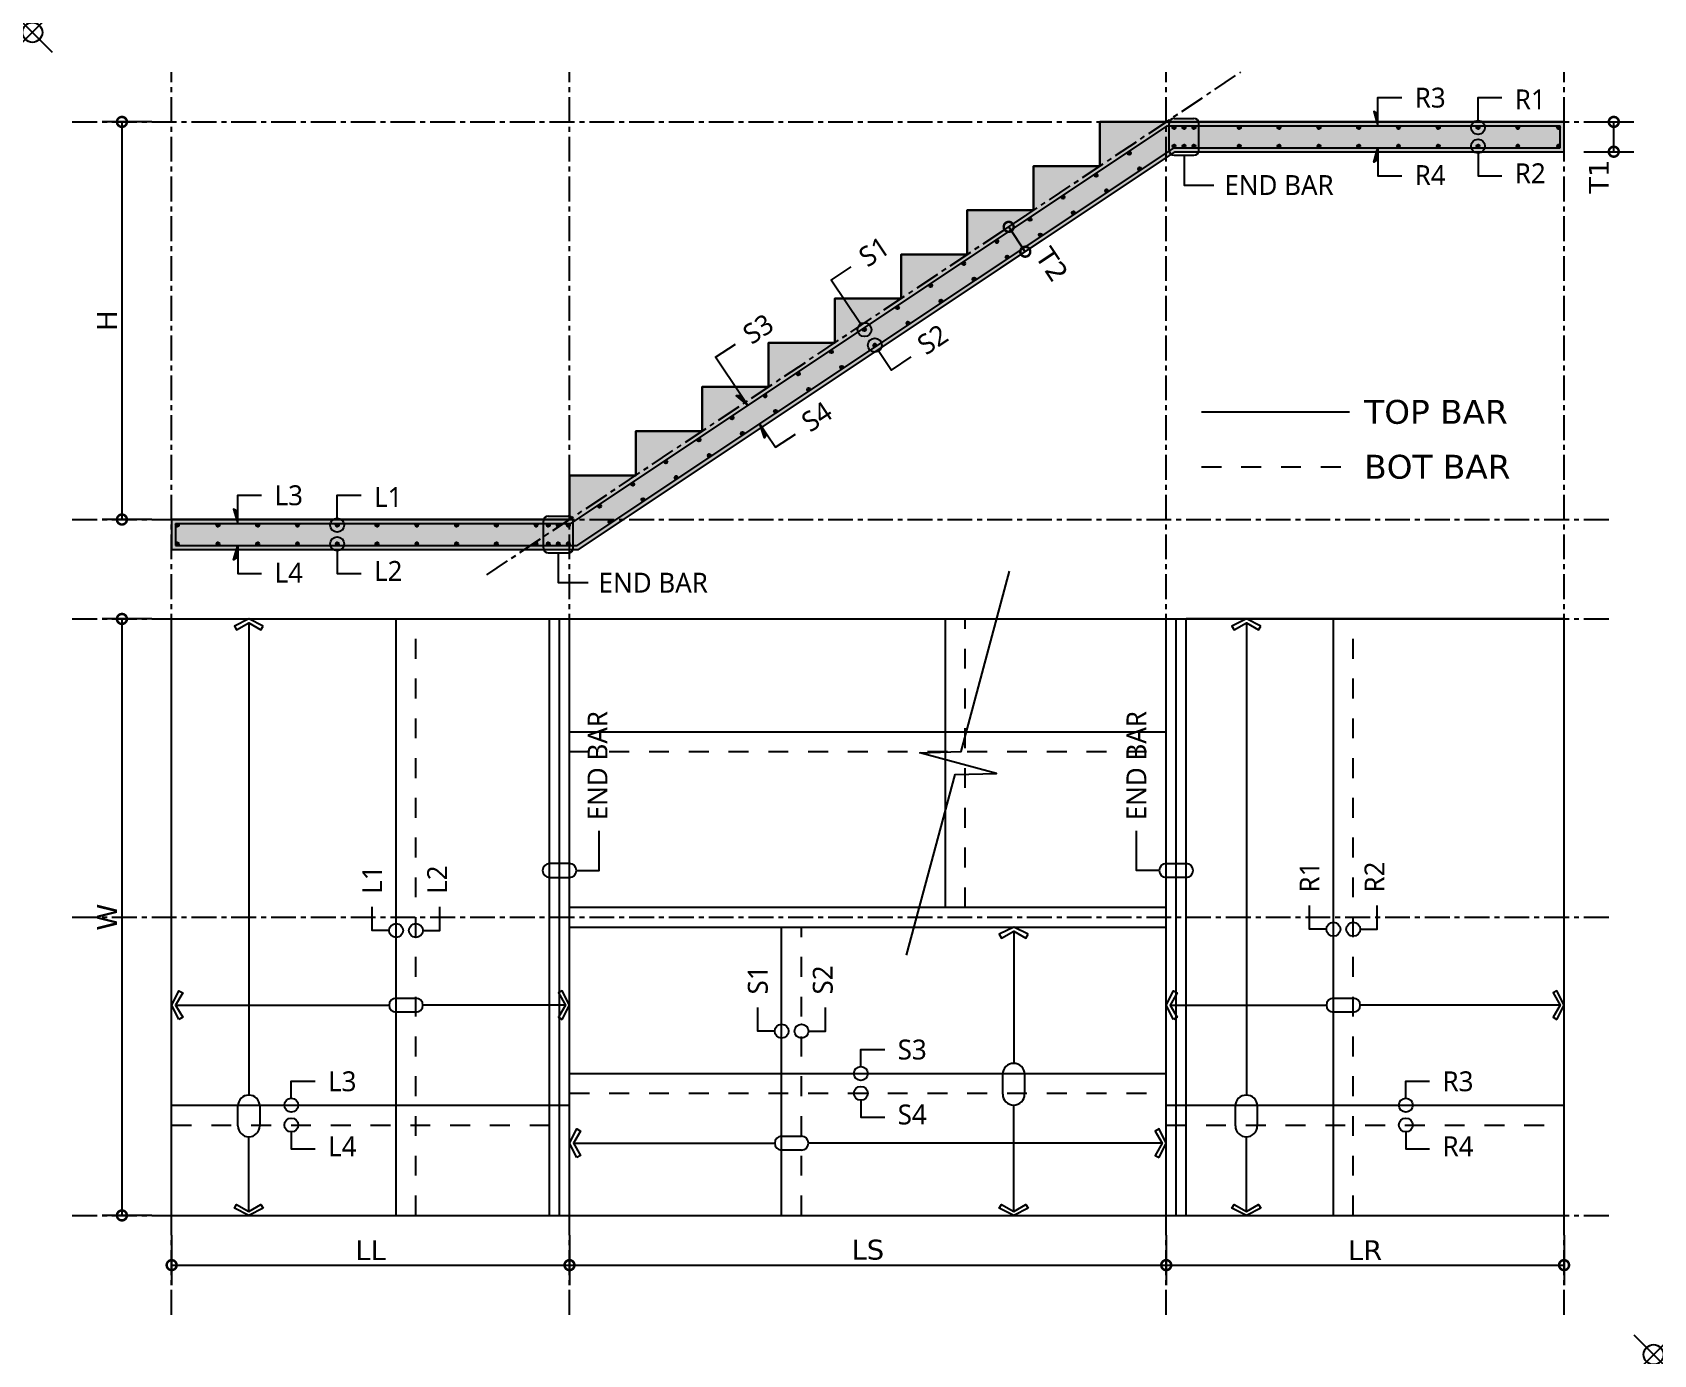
# Model space of a CAD drawing. Extents: x 151588 to 159738, y 67409 to 74059.
import ezdxf
from ezdxf.enums import TextEntityAlignment as Align

# ---------------------------------------------------------------- set-up
doc = ezdxf.new("R2010")
doc.units = 0
doc.header["$LTSCALE"] = 100
doc.header["$MEASUREMENT"] = 0
doc.header["$PDMODE"] = 35
doc.header["$PDSIZE"] = 100
doc.linetypes.add('CENTER', pattern=[2, 1.25, -0.25, 0.25, -0.25])
doc.linetypes.add('HIDDEN', pattern=[2, 1, -1])
doc.layers.get('0').update_dxf_attribs({"linetype": 'CONTINUOUS'})
doc.layers.get('DEFPOINTS').update_dxf_attribs({"linetype": 'CONTINUOUS'})
for name, color, linetype in [('Bar.Bottom', 2, 'HIDDEN'), ('Bar.Top', 2, 'CONTINUOUS'), ('Center', 1, 'CENTER'), ('Hatch', 252, 'CONTINUOUS'), ('Stair', 7, 'CONTINUOUS'), ('Text', 7, 'CONTINUOUS')]:
    doc.layers.add(name, color=color, linetype=linetype)
doc.styles.add('HY울릉도L', font='malgun.ttf')
doc.styles.get("Standard").update_dxf_attribs({"font": 'verdana.ttf'})
doc.dimstyles.new('Dim', dxfattribs={"dimscale": 100, "dimtxt": 1, "dimasz": 1, "dimexe": 1, "dimexo": 1, "dimgap": 0.25, "dimtad": 1, "dimdec": 0, "dimdsep": 46, "dimtxsty": 'Standard', "dimblk": 'DOTSMALL', "dimblk1": 'DOTSMALL', "dimblk2": 'DIMDOT', "dimcen": 1, "dimclrd": 256, "dimclre": 256, "dimclrt": 256, "dimadec": 0, "dimazin": 0, "dimtfac": 1, "dimtdec": 0, "dimtix": 1, "dimtmove": 2, "dimatfit": 3, "dimldrblk": 'ORIGIN2', "dimfxl": 0, "dimtolj": 1, "dimtzin": 0, "dimlwd": -1, "dimlwe": -1, "dimarcsym": 0})

# ---------------------------------------------------------------- blocks, each defined once
blk = doc.blocks.new('*U21')
h = blk.add_hatch(color=252)
edge = h.paths.add_edge_path()
edge.add_arc((0, 8), 8, 0, 360)
blk.add_circle((0, 8), 8)
blk = doc.blocks.new('*U22')
h = blk.add_hatch(color=252)
edge = h.paths.add_edge_path()
edge.add_arc((0, -8), 8, 0, 360)
blk.add_circle((0, -8), 8)
blk = doc.blocks.new('*U23')
h = blk.add_hatch(color=252)
edge = h.paths.add_edge_path()
edge.add_arc((8, 8), 8, 0, 360)
blk.add_circle((8, 8), 8)
blk = doc.blocks.new('*U16')
h = blk.add_hatch(color=252)
edge = h.paths.add_edge_path()
edge.add_arc((8, -8), 8, 0, 360)
blk.add_circle((8, -8), 8)
blk = doc.blocks.new('*U17')
h = blk.add_hatch(color=252)
edge = h.paths.add_edge_path()
edge.add_arc((-8, 8), 8, 0, 360)
blk.add_circle((-8, 8), 8)
blk = doc.blocks.new('*U18')
h = blk.add_hatch(color=252)
edge = h.paths.add_edge_path()
edge.add_arc((-8, -8), 8, 0, 360)
blk.add_circle((-8, -8), 8)
blk = doc.blocks.new('*U20')
for p, q in [((-50, 92.5), (50, 92.5)), ((-75, -67.5), (-75, 67.5)), ((75, -67.5), (75, 67.5)), ((-50, -92.5), (50, -92.5))]:
    blk.add_line(p, q)
blk.add_lwpolyline([(0, -92.5), (0, -242.5), (150, -242.5)])
for centre, start, end in [((-50, 67.5), 90, 180), ((50, 67.5), 0, 90), ((-50, -67.5), 180, 270), ((50, -67.5), 270, 0)]:
    blk.add_arc(centre, 25, start, end)
at = {"style": 'HY울릉도L'}
blk.add_attdef('NOTE', text='', height=300, dxfattribs=at).set_placement((203, -229.1), align=Align.MIDDLE_LEFT)
blk = doc.blocks.new('*U36')
blk.add_lwpolyline([(0, -35), (0, -150), (120, -150)])
blk.add_circle((0, 0), 35)
at = {"style": 'HY울릉도L'}
blk.add_attdef('NOTE', text='', height=300, dxfattribs=at).set_placement((184.9, -142.7), align=Align.MIDDLE_LEFT)
blk = doc.blocks.new('*U37')
blk.add_lwpolyline([(0, 35), (0, 150), (120, 150)])
blk.add_circle((0, 0), 35)
at = {"style": 'HY울릉도L'}
blk.add_attdef('NOTE', text='', height=300, dxfattribs=at).set_placement((184.9, 150), align=Align.MIDDLE_LEFT)
blk = doc.blocks.new('*U24')
blk.add_lwpolyline([(0, 35), (0, 300), (120, 300)])
blk.add_circle((0, 0), 35)
at = {"style": 'HY울릉도L'}
blk.add_attdef('NOTE', text='', height=300, dxfattribs=at).set_placement((184.9, 300), align=Align.MIDDLE_LEFT)
blk = doc.blocks.new('*U29')
blk.add_lwpolyline([(0, 60), (0, 142), (120, 142)])
blk.add_lwpolyline([(0, 0), (0, 60), (-20.8, 72)], close=True)
blk.add_solid([(0, 0), (0, 60), (-20.8, 72)])
at = {"style": 'HY울릉도L'}
blk.add_attdef('NOTE', text='', height=300, dxfattribs=at).set_placement((184.9, 142), align=Align.MIDDLE_LEFT)
blk = doc.blocks.new('*U30')
blk.add_lwpolyline([(0, 0), (0, -60), (-20.8, -72)], close=True)
blk.add_lwpolyline([(0, -60), (0, -142), (120, -142)])
blk.add_solid([(0, 0), (0, -60), (-20.8, -72)])
at = {"style": 'HY울릉도L'}
blk.add_attdef('NOTE', text='', height=300, dxfattribs=at).set_placement((184.9, -134.7), align=Align.MIDDLE_LEFT)
blk = doc.blocks.new('*U26')
blk.add_lwpolyline([(0, 60), (0, 142), (120, 142)])
blk.add_lwpolyline([(0, 0), (0, 60), (-20.8, 72)], close=True)
blk.add_solid([(0, 0), (0, 60), (-20.8, 72)])
at = {"style": 'HY울릉도L'}
blk.add_attdef('NOTE', text='', height=300, dxfattribs=at).set_placement((184.9, 142), align=Align.MIDDLE_LEFT)
blk = doc.blocks.new('*U31')
blk.add_lwpolyline([(0, 0), (0, -60), (-20.8, -72)], close=True)
blk.add_lwpolyline([(0, -60), (0, -142), (120, -142)])
blk.add_solid([(0, 0), (0, -60), (-20.8, -72)])
at = {"style": 'HY울릉도L'}
blk.add_attdef('NOTE', text='', height=300, dxfattribs=at).set_placement((184.9, -134.7), align=Align.MIDDLE_LEFT)
blk = doc.blocks.new('*U28')
blk.add_lwpolyline([(0, 60), (0, 292), (120, 292)])
blk.add_lwpolyline([(0, 0), (0, 60), (-20.8, 72)], close=True)
blk.add_solid([(0, 0), (0, 60), (-20.8, 72)])
at = {"style": 'HY울릉도L'}
blk.add_attdef('NOTE', text='', height=300, dxfattribs=at).set_placement((184.9, 292), align=Align.MIDDLE_LEFT)
blk = doc.blocks.new('*U27')
blk.add_lwpolyline([(0, 0), (0, -60), (-20.8, -72)], close=True)
blk.add_lwpolyline([(0, -60), (0, -142), (120, -142)])
blk.add_solid([(0, 0), (0, -60), (-20.8, -72)])
at = {"style": 'HY울릉도L'}
blk.add_attdef('NOTE', text='', height=300, dxfattribs=at).set_placement((184.9, -134.7), align=Align.MIDDLE_LEFT)
blk = doc.blocks.new('_DotSmall')
at = {"color": 0, "linetype": 'ByBlock', "const_width": 0.5}
blk.add_lwpolyline([(-0.0625, 0, 1), (0.0625, 0, 1)], format="xyb", close=True, dxfattribs=at)
blk = doc.blocks.new('*D41')
at = {"layer": 'DEFPOINTS', "color": 0}
for p in [(159287.7, 73609.2), (159537.7, 73609.2), (159287.7, 73459.2)]:
    blk.add_point(p, dxfattribs=at)
at = {"layer": 'Text'}
for p, q in [((159387.7, 73609.2), (159637.7, 73609.2)), ((159537.7, 73459.2), (159537.7, 73609.2)), ((159387.7, 73459.2), (159637.7, 73459.2))]:
    blk.add_line(p, q, dxfattribs=at)
at = {"layer": 'Text', "xscale": 100, "yscale": 100, "zscale": 100}
for p, rotation in [((159537.7, 73609.2), 90), ((159537.7, 73459.2), 270)]:
    blk.add_blockref('_DotSmall', p, dxfattribs=dict(at, rotation=rotation))
at = {"layer": 'Text', "insert": (159462.6, 73334), "char_height": 100, "attachment_point": 5, "rotation": 90}
blk.add_mtext('\\A1;T1', dxfattribs=at)
blk = doc.blocks.new('_Origin2')
at = {"color": 0, "linetype": 'ByBlock', "lineweight": -2}
blk.add_line((-0.5, 0), (-1, 0), dxfattribs=at)
for radius in [0.5, 0.25]:
    blk.add_circle((0, 0), radius, dxfattribs=at)
blk = doc.blocks.new('DIMDOT')
at = {"layer": 'Text'}
blk.add_line((-1.5, 0), (1.5, 0), dxfattribs=at)
at = {"layer": 'Text', "const_width": 0.6}
blk.add_lwpolyline([(-0.3, 0, 1), (0.3, 0, 1)], format="xyb", close=True, dxfattribs=at)
at = {"layer": 'Text'}
blk.add_circle((0, 0), 0.6, dxfattribs=at)
blk = doc.blocks.new('*D42')
at = {"layer": 'DEFPOINTS', "color": 0}
for p in [(156495.8, 73081.3), (156287.7, 72942.6), (156371, 72817.8)]:
    blk.add_point(p, dxfattribs=at)
at = {"layer": 'Text'}
for p, q in [((156371, 72998), (156579, 73136.7)), ((156579, 72956.4), (156495.8, 73081.3)), ((156454.2, 72873.2), (156662.2, 73011.9))]:
    blk.add_line(p, q, dxfattribs=at)
at = {"layer": 'Text', "xscale": 100, "yscale": 100, "zscale": 100}
for p, rotation in [((156495.8, 73081.3), 123.6900675259798), ((156579, 72956.4), 303.6900675259798)]:
    blk.add_blockref('_DotSmall', p, dxfattribs=dict(at, rotation=rotation))
at = {"layer": 'Text', "insert": (156713.8, 72891.3), "char_height": 100, "attachment_point": 5, "rotation": 303.69007}
blk.add_mtext('\\A1;T2', dxfattribs=at)
blk = doc.blocks.new('*D43')
at = {"layer": 'DEFPOINTS', "color": 0}
for p in [(152287.7, 73609.2), (152037.7, 71609.2), (152287.7, 71609.2)]:
    blk.add_point(p, dxfattribs=at)
at = {"layer": 'Text'}
for p, q in [((152187.7, 73609.2), (151937.7, 73609.2)), ((152037.7, 73609.2), (152037.7, 71609.2)), ((152187.7, 71609.2), (151937.7, 71609.2))]:
    blk.add_line(p, q, dxfattribs=at)
at = {"layer": 'Text', "xscale": 100, "yscale": 100, "zscale": 100}
for p, rotation in [((152037.7, 73609.2), 90), ((152037.7, 71609.2), 270)]:
    blk.add_blockref('_DotSmall', p, dxfattribs=dict(at, rotation=rotation))
at = {"layer": 'Text', "insert": (151962.7, 72609.2), "char_height": 100, "attachment_point": 5, "rotation": 90}
blk.add_mtext('\\A1;H', dxfattribs=at)
blk = doc.blocks.new('*U10')
for p, q in [((-50, 35), (50, 35)), ((802, 0), (85, 0)), ((-1158, 0), (-85, 0)), ((50, -35), (-50, -35))]:
    blk.add_line(p, q)
for points in [[(-1141.9, -72.2), (-1178, 0), (-1141.9, 72.2), (-1122.6, 61.1), (-1158, 0), (-1122.6, -61.1)], [(785.9, -72.2), (822, 0), (785.9, 72.2), (766.6, 61.1), (802, 0), (766.6, -61.1)]]:
    blk.add_lwpolyline(points, close=True)
for centre, start, end in [((-50, 0), 90, 270), ((50, 0), 270, 90)]:
    blk.add_arc(centre, 35, start, end)
blk = doc.blocks.new('*U11')
for p, q in [((-35, 50), (-35, -50)), ((35, -50), (35, 50))]:
    blk.add_line(p, q)
blk.add_lwpolyline([(0, -85), (0, -200), (200, -200)])
for centre, start, end in [((0, 50), 0, 180), ((0, -50), 180, 0)]:
    blk.add_arc(centre, 35, start, end)
at = {"style": 'HY울릉도L'}
blk.add_attdef('NOTE', text='', height=300, dxfattribs=at).set_placement((253, -186.6), align=Align.MIDDLE_LEFT)
blk = doc.blocks.new('*U6')
blk.add_lwpolyline([(-1000, 0), (-60, 0), (0, -200), (0, 0), (0, 200), (60, 0), (1000, 0)])
blk = doc.blocks.new('*U12')
blk.add_lwpolyline([(0, 35), (0, 120), (120, 120)])
blk.add_circle((0, 0), 35)
at = {"style": 'HY울릉도L'}
blk.add_attdef('NOTE', text='', height=300, dxfattribs=at).set_placement((184.9, 120), align=Align.MIDDLE_LEFT)
blk = doc.blocks.new('*U13')
blk.add_lwpolyline([(0, -35), (0, -120), (120, -120)])
blk.add_circle((0, 0), 35)
at = {"style": 'HY울릉도L'}
blk.add_attdef('NOTE', text='', height=300, dxfattribs=at).set_placement((184.9, -112.7), align=Align.MIDDLE_LEFT)
blk = doc.blocks.new('*U8')
for p, q in [((-50, 35), (50, 35)), ((1863.4, 0), (85, 0)), ((-1096.6, 0), (-85, 0)), ((50, -35), (-50, -35))]:
    blk.add_line(p, q)
for points in [[(-1080.4, -72.2), (-1116.6, 0), (-1080.4, 72.2), (-1061.2, 61.1), (-1096.6, 0), (-1061.2, -61.1)], [(1847.3, -72.2), (1883.4, 0), (1847.3, 72.2), (1828.1, 61.1), (1863.4, 0), (1828.1, -61.1)]]:
    blk.add_lwpolyline(points, close=True)
for centre, start, end in [((-50, 0), 90, 270), ((50, 0), 270, 90)]:
    blk.add_arc(centre, 35, start, end)
blk = doc.blocks.new('*U35')
blk.add_lwpolyline([(0, 35), (0, 120), (120, 120)])
blk.add_circle((0, 0), 35)
at = {"style": 'HY울릉도L'}
blk.add_attdef('NOTE', text='', height=300, dxfattribs=at).set_placement((184.9, 120), align=Align.MIDDLE_LEFT)
blk = doc.blocks.new('*U34')
blk.add_lwpolyline([(0, -35), (0, -120), (120, -120)])
blk.add_circle((0, 0), 35)
at = {"style": 'HY울릉도L'}
blk.add_attdef('NOTE', text='', height=300, dxfattribs=at).set_placement((184.9, -112.7), align=Align.MIDDLE_LEFT)
blk = doc.blocks.new('*U2')
for p, q in [((-50, 35), (50, 35)), ((1089.6, 0), (85, 0)), ((-870.4, 0), (-85, 0)), ((50, -35), (-50, -35))]:
    blk.add_line(p, q)
for points in [[(-854.2, -72.2), (-890.4, 0), (-854.2, 72.2), (-835, 61.1), (-870.4, 0), (-835, -61.1)], [(1073.5, -72.2), (1109.6, 0), (1073.5, 72.2), (1054.3, 61.1), (1089.6, 0), (1054.3, -61.1)]]:
    blk.add_lwpolyline(points, close=True)
for centre, start, end in [((-50, 0), 90, 270), ((50, 0), 270, 90)]:
    blk.add_arc(centre, 35, start, end)
blk = doc.blocks.new('*U4')
for p, q in [((-35, -50), (-35, 50)), ((35, 50), (35, -50))]:
    blk.add_line(p, q)
blk.add_lwpolyline([(0, 85), (0, 200), (200, 200)])
for centre, start, end in [((0, 50), 0, 180), ((0, -50), 180, 0)]:
    blk.add_arc(centre, 35, start, end)
at = {"style": 'HY울릉도L'}
blk.add_attdef('NOTE', text='', height=300, dxfattribs=at).set_placement((253, 200), align=Align.MIDDLE_LEFT)
blk = doc.blocks.new('*U32')
blk.add_lwpolyline([(0, 35), (0, 120), (120, 120)])
blk.add_circle((0, 0), 35)
at = {"style": 'HY울릉도L'}
blk.add_attdef('NOTE', text='', height=300, dxfattribs=at).set_placement((184.9, 120), align=Align.MIDDLE_LEFT)
blk = doc.blocks.new('*U33')
blk.add_lwpolyline([(0, -35), (0, -120), (120, -120)])
blk.add_circle((0, 0), 35)
at = {"style": 'HY울릉도L'}
blk.add_attdef('NOTE', text='', height=300, dxfattribs=at).set_placement((184.9, -112.7), align=Align.MIDDLE_LEFT)
blk = doc.blocks.new('*U9')
for p, q in [((-480, 0), (-105, 0)), ((-50, 55), (50, 55)), ((50, -55), (-50, -55)), ((2480, 0), (105, 0))]:
    blk.add_line(p, q)
for points in [[(-463.9, -72.2), (-500, 0), (-463.9, 72.2), (-444.7, 61.1), (-480, 0), (-444.7, -61.1)], [(2463.9, -72.2), (2500, 0), (2463.9, 72.2), (2444.6, 61.1), (2480, 0), (2444.6, -61.1)]]:
    blk.add_lwpolyline(points, close=True)
for centre, start, end in [((-50, 0), 90, 270), ((50, 0), 270, 90)]:
    blk.add_arc(centre, 55, start, end)
blk = doc.blocks.new('*U38')
for p, q in [((-639.7, 0), (-105, 0)), ((-50, 55), (50, 55)), ((50, -55), (-50, -55)), ((770.3, 0), (105, 0))]:
    blk.add_line(p, q)
for points in [[(-623.6, -72.2), (-659.7, 0), (-623.6, 72.2), (-604.3, 61.1), (-639.7, 0), (-604.3, -61.1)], [(754.2, -72.2), (790.3, 0), (754.2, 72.2), (735, 61.1), (770.3, 0), (735, -61.1)]]:
    blk.add_lwpolyline(points, close=True)
for centre, start, end in [((-50, 0), 90, 270), ((50, 0), 270, 90)]:
    blk.add_arc(centre, 55, start, end)
blk = doc.blocks.new('*D44')
at = {"layer": 'DEFPOINTS', "color": 0}
for p in [(152287.7, 68109.2), (154287.7, 68109.2), (154287.7, 67859.2)]:
    blk.add_point(p, dxfattribs=at)
at = {"layer": 'Text'}
for p, q in [((152287.7, 68009.2), (152287.7, 67759.2)), ((154287.7, 68009.2), (154287.7, 67759.2)), ((152287.7, 67859.2), (154287.7, 67859.2))]:
    blk.add_line(p, q, dxfattribs=at)
at = {"layer": 'Text', "xscale": 100, "yscale": 100, "zscale": 100, "rotation": 180}
blk.add_blockref('_DotSmall', (152287.7, 67859.2), dxfattribs=at)
at = {"layer": 'Text', "xscale": 100, "yscale": 100, "zscale": 100}
blk.add_blockref('_DotSmall', (154287.7, 67859.2), dxfattribs=at)
at = {"layer": 'Text', "insert": (153287.7, 67934.2), "char_height": 100, "attachment_point": 5}
blk.add_mtext('\\A1;LL', dxfattribs=at)
blk = doc.blocks.new('*D45')
at = {"layer": 'DEFPOINTS', "color": 0}
for p in [(154287.7, 68109.2), (157287.7, 68109.2), (157287.7, 67859.2)]:
    blk.add_point(p, dxfattribs=at)
at = {"layer": 'Text'}
for p, q in [((154287.7, 68009.2), (154287.7, 67759.2)), ((157287.7, 68009.2), (157287.7, 67759.2)), ((154287.7, 67859.2), (157287.7, 67859.2))]:
    blk.add_line(p, q, dxfattribs=at)
at = {"layer": 'Text', "xscale": 100, "yscale": 100, "zscale": 100, "rotation": 180}
blk.add_blockref('_DotSmall', (154287.7, 67859.2), dxfattribs=at)
at = {"layer": 'Text', "xscale": 100, "yscale": 100, "zscale": 100}
blk.add_blockref('_DotSmall', (157287.7, 67859.2), dxfattribs=at)
at = {"layer": 'Text', "insert": (155787.7, 67936.1), "char_height": 100, "attachment_point": 5}
blk.add_mtext('\\A1;LS', dxfattribs=at)
blk = doc.blocks.new('*D46')
at = {"layer": 'DEFPOINTS', "color": 0}
for p in [(157287.7, 68109.2), (159287.7, 68109.2), (159287.7, 67859.2)]:
    blk.add_point(p, dxfattribs=at)
at = {"layer": 'Text'}
for p, q in [((157287.7, 68009.2), (157287.7, 67759.2)), ((159287.7, 68009.2), (159287.7, 67759.2)), ((157287.7, 67859.2), (159287.7, 67859.2))]:
    blk.add_line(p, q, dxfattribs=at)
at = {"layer": 'Text', "xscale": 100, "yscale": 100, "zscale": 100, "rotation": 180}
blk.add_blockref('_DotSmall', (157287.7, 67859.2), dxfattribs=at)
at = {"layer": 'Text', "xscale": 100, "yscale": 100, "zscale": 100}
blk.add_blockref('_DotSmall', (159287.7, 67859.2), dxfattribs=at)
at = {"layer": 'Text', "insert": (158287.7, 67934.2), "char_height": 100, "attachment_point": 5}
blk.add_mtext('\\A1;LR', dxfattribs=at)
blk = doc.blocks.new('*D47')
at = {"layer": 'DEFPOINTS', "color": 0}
for p in [(152287.7, 71109.2), (152037.7, 68109.2), (152287.7, 68109.2)]:
    blk.add_point(p, dxfattribs=at)
at = {"layer": 'Text'}
for p, q in [((152187.7, 71109.2), (151937.7, 71109.2)), ((152037.7, 71109.2), (152037.7, 68109.2)), ((152187.7, 68109.2), (151937.7, 68109.2))]:
    blk.add_line(p, q, dxfattribs=at)
at = {"layer": 'Text', "xscale": 100, "yscale": 100, "zscale": 100}
for p, rotation in [((152037.7, 71109.2), 90), ((152037.7, 68109.2), 270)]:
    blk.add_blockref('_DotSmall', p, dxfattribs=dict(at, rotation=rotation))
at = {"layer": 'Text', "insert": (151962.7, 69609.2), "char_height": 100, "attachment_point": 5, "rotation": 90}
blk.add_mtext('\\A1;W', dxfattribs=at)

msp = doc.modelspace()

# ---------------------------------------------------------------- hatches: boundary and pattern name
at = {"layer": 'Hatch'}
h = msp.add_hatch(dxfattribs=at)
h.set_pattern_fill('AR-CONC', color=256, scale=20, style=0)
h.set_pattern_definition([(50, (0, 0), (143.45204, -12.55043), [15, -165]), (355, (0, 0), (-27.75027, 150.43843), [12, -132]), (100.4514, (11.95, -1.05), (115.70188, 137.88791), [12.74804, -140.22842]), (46.1842, (0, 40), (213.44821, -33.1038), [22.5, -247.5]), (96.6356, (17.79, 37.24), (186.93254, 194.82357), [19.12206, -210.3426]), (351.1842, (0, 40), (186.9324, 194.82372), [18, -198]), (21, (20, 30), (119.38141, -80.52378), [15, -165]), (326, (20, 30), (48.66307, 145.03001), [12, -132]), (71.4514, (29.95, 23.29), (168.04453, 64.5061), [12.74804, -140.22842]), (37.5, (0, 0), (2.431971, 66.578771), [0, -130.4, 0, -134, 0, -132.5]), (7.5, (0, 0), (52.613907, 78.882342), [0, -76.4, 0, -127.4, 0, -50.5]), (327.5, (-44.6, 0), (106.764487, -4.510974), [0, -50, 0, -156, 0, -207]), (317.5, (-64.6, 0), (116.637234, 20.020996), [0, -65, 0, -103.6, 0, -147])])
h.paths.add_polyline_path([(152287.7, 71459.2), (154333.2, 71459.2), (157333.2, 73459.2), (159287.7, 73459.2), (159287.7, 73609.2), (156954.4, 73609.2), (156954.4, 73387), (156621.1, 73387), (156621.1, 73164.8), (156287.7, 73164.8), (156287.7, 72942.6), (155954.4, 72942.6), (155954.4, 72720.4), (155621.1, 72720.4), (155621.1, 72498.1), (155287.7, 72498.1), (155287.7, 72275.9), (154954.4, 72275.9), (154954.4, 72053.7), (154621.1, 72053.7), (154621.1, 71831.5), (154287.7, 71831.5), (154287.7, 71609.2), (152287.7, 71609.2)])

# ---------------------------------------------------------------- linework, layer by layer
for p, q in [((152287.7, 71109.2), (154187.7, 71109.2)), ((159287.7, 71109.2), (157387.7, 71109.2))]:
    msp.add_line(p, q)
for p in [(151587.7, 74059.2), (159737.7, 67409.2)]:
    msp.add_point(p)
at = {"layer": 'Bar.Bottom'}
for p, q in [((157465, 71874.7), (158209, 71874.7)), ((153515.8, 68109.2), (153515.8, 71109.2)), ((156277.3, 69659.2), (156277.3, 71109.2)), ((158228.1, 68109.2), (158228.1, 71109.2)), ((154287.7, 70442), (157287.7, 70442)), ((155454.3, 68109.2), (155454.3, 69559.2)), ((154287.7, 68723.4), (157287.7, 68723.4)), ((152287.7, 68563.8), (154287.7, 68563.8)), ((157287.7, 68563.8), (159287.7, 68563.8))]:
    msp.add_line(p, q, dxfattribs=at)
at = {"layer": 'Bar.Top'}
for p, q in [((154293.8, 71589.2), (157293.8, 73589.2)), ((157293.8, 73589.2), (159267.7, 73589.2)), ((159267.7, 73479.2), (159267.7, 73589.2)), ((154327.1, 71479.2), (157327.1, 73479.2)), ((157327.1, 73479.2), (159267.7, 73479.2)), ((157465, 72150.8), (158209, 72150.8)), ((152307.7, 71589.2), (154293.8, 71589.2)), ((152307.7, 71589.2), (152307.7, 71479.2)), ((152307.7, 71479.2), (154327.1, 71479.2)), ((153415.8, 68109.2), (153415.8, 71109.2)), ((154187.7, 68109.2), (154187.7, 71109.2)), ((154237.7, 68109.2), (154237.7, 71109.2)), ((154287.7, 68109.2), (154287.7, 71109.2)), ((156177.3, 69659.2), (156177.3, 71109.2)), ((157287.7, 68109.2), (157287.7, 71109.2)), ((157337.7, 68109.2), (157337.7, 71109.2)), ((157387.7, 68109.2), (157387.7, 71109.2)), ((158128.1, 68109.2), (158128.1, 71109.2)), ((154287.7, 70542), (157287.7, 70542)), ((155354.3, 68109.2), (155354.3, 69559.2)), ((154287.7, 68823.4), (157287.7, 68823.4)), ((152287.7, 68663.8), (154287.7, 68663.8)), ((157287.7, 68663.8), (159287.7, 68663.8))]:
    msp.add_line(p, q, dxfattribs=at)
at = {"layer": 'Center'}
for p, q in [((152287.7, 67609.2), (152287.7, 73859.2)), ((153871.7, 71331.9), (157662.7, 73859.2)), ((154287.7, 67609.2), (154287.7, 73859.2)), ((157287.7, 67609.2), (157287.7, 73859.2)), ((159287.7, 67609.2), (159287.7, 73859.2)), ((151787.7, 73609.2), (159537.7, 73609.2)), ((151787.7, 71609.2), (159537.7, 71609.2)), ((151787.7, 71109.2), (159537.7, 71109.2)), ((151787.7, 69609.2), (159537.7, 69609.2)), ((151787.7, 68109.2), (159537.7, 68109.2))]:
    msp.add_line(p, q, dxfattribs=at)
at = {"layer": 'Hatch'}
msp.add_lwpolyline([(152287.7, 71459.2), (154333.2, 71459.2), (157333.2, 73459.2), (159287.7, 73459.2), (159287.7, 73609.2), (156954.4, 73609.2), (156954.4, 73387), (156621.1, 73387), (156621.1, 73164.8), (156287.7, 73164.8), (156287.7, 72942.6), (155954.4, 72942.6), (155954.4, 72720.4), (155621.1, 72720.4), (155621.1, 72498.1), (155287.7, 72498.1), (155287.7, 72275.9), (154954.4, 72275.9), (154954.4, 72053.7), (154621.1, 72053.7), (154621.1, 71831.5), (154287.7, 71831.5), (154287.7, 71609.2), (152287.7, 71609.2)], close=True, dxfattribs=at)
at = {"layer": 'Stair'}
for p, q in [((157287.7, 73609.2), (159287.7, 73609.2)), ((159287.7, 73459.2), (159287.7, 73609.2)), ((154333.2, 71459.2), (157333.2, 73459.2)), ((157333.2, 73459.2), (159287.7, 73459.2)), ((152287.7, 71609.2), (154287.7, 71609.2)), ((152287.7, 71609.2), (152287.7, 71459.2)), ((152287.7, 71459.2), (154333.2, 71459.2)), ((152287.7, 68109.2), (152287.7, 71109.2)), ((152287.7, 71109.2), (159287.7, 71109.2)), ((159287.7, 68109.2), (159287.7, 71109.2)), ((154287.7, 69659.2), (157287.7, 69659.2)), ((154287.7, 69559.2), (154287.7, 69659.2)), ((157287.7, 69559.2), (157287.7, 69659.2)), ((154287.7, 69559.2), (157287.7, 69559.2)), ((152287.7, 68109.2), (159287.7, 68109.2))]:
    msp.add_line(p, q, dxfattribs=at)
msp.add_lwpolyline([(154287.7, 71609.2), (154287.7, 71831.5), (154621.1, 71831.5), (154621.1, 72053.7), (154954.4, 72053.7), (154954.4, 72275.9), (155287.7, 72275.9), (155287.7, 72498.1), (155621.1, 72498.1), (155621.1, 72720.4), (155954.4, 72720.4), (155954.4, 72942.6), (156287.7, 72942.6), (156287.7, 73164.8), (156621.1, 73164.8), (156621.1, 73387), (156954.4, 73387), (156954.4, 73609.2), (157287.7, 73609.2)], dxfattribs=at)

# ---------------------------------------------------------------- block references
at = {"layer": 'Text'}
ref = msp.add_blockref('*U26', (158352.2, 73589.2), dxfattribs=at)
ref.add_attrib('NOTE', 'R3', dxfattribs={"layer": '0', "height": 100, "style": 'HY울릉도L'}).set_placement((158537, 73731.2), align=Align.MIDDLE_LEFT)
ref = msp.add_blockref('*U37', (158855.2, 73581.2), dxfattribs=at)
ref.add_attrib('NOTE', 'R1', dxfattribs={"layer": '0', "height": 100, "style": 'HY울릉도L'}).set_placement((159040.1, 73722.3), align=Align.MIDDLE_LEFT)
ref = msp.add_blockref('*U20', (157377.1, 73534.2), dxfattribs=at)
ref.add_attrib('NOTE', 'END BAR', dxfattribs={"layer": '0', "height": 100, "style": 'HY울릉도L'}).set_placement((157580.2, 73291.5), align=Align.MIDDLE_LEFT)
for name, p in [('*U22', (157327.1, 73589.2)), ('*U22', (157377.1, 73589.2)), ('*U22', (157427.1, 73589.2)), ('*U22', (157655.2, 73589.2)), ('*U22', (157855.2, 73589.2)), ('*U22', (158055.2, 73589.2)), ('*U22', (158255.2, 73589.2)), ('*U22', (158455.2, 73589.2)), ('*U22', (158655.2, 73589.2)), ('*U22', (158855.2, 73589.2)), ('*U22', (159055.2, 73589.2)), ('*U18', (159267.7, 73589.2)), ('*U21', (157327.1, 73479.2)), ('*U21', (157377.1, 73479.2)), ('*U21', (157427.1, 73479.2)), ('*U21', (157655.2, 73479.2)), ('*U21', (157855.2, 73479.2)), ('*U21', (158055.2, 73479.2)), ('*U21', (158255.2, 73479.2)), ('*U21', (158455.2, 73479.2)), ('*U21', (158655.2, 73479.2)), ('*U21', (158855.2, 73479.2)), ('*U21', (159055.2, 73479.2)), ('*U17', (159267.7, 73479.2)), ('*U16', (152307.7, 71589.2)), ('*U22', (152520.2, 71589.2)), ('*U22', (152720.2, 71589.2)), ('*U22', (152920.2, 71589.2)), ('*U22', (153120.2, 71589.2)), ('*U22', (153320.2, 71589.2)), ('*U22', (153520.2, 71589.2)), ('*U22', (153720.2, 71589.2)), ('*U22', (153920.2, 71589.2)), ('*U22', (154120.2, 71589.2)), ('*U22', (154181.3, 71589.2)), ('*U22', (154231.3, 71589.2)), ('*U22', (154281.3, 71589.2)), ('*U23', (152307.7, 71479.2)), ('*U21', (152520.2, 71479.2)), ('*U21', (152720.2, 71479.2)), ('*U21', (152920.2, 71479.2)), ('*U21', (153120.2, 71479.2)), ('*U21', (153320.2, 71479.2)), ('*U21', (153520.2, 71479.2)), ('*U21', (153720.2, 71479.2)), ('*U21', (153920.2, 71479.2)), ('*U21', (154120.2, 71479.2)), ('*U21', (154181.3, 71479.2)), ('*U21', (154231.3, 71479.2)), ('*U21', (154281.3, 71479.2)), ('*U10', (153465.8, 69167.1)), ('*U2', (158178.1, 69167.1)), ('*U8', (155404.3, 68472.3))]:
    msp.add_blockref(name, p, dxfattribs=at)
ref = msp.add_blockref('*U36', (158855.2, 73487.2), dxfattribs=at)
ref.add_attrib('NOTE', 'R2', dxfattribs={"layer": '0', "height": 100, "style": 'HY울릉도L'}).set_placement((159040.1, 73350.7), align=Align.MIDDLE_LEFT)
for name, p, rotation in [('*U22', (157097.4, 73458.3), 33.69006752597953), ('*U22', (156931, 73347.3), 33.69006752597953), ('*U21', (157158.4, 73366.8), 33.69006752597953), ('*U21', (156992, 73255.8), 33.69006752597953), ('*U22', (156764.6, 73236.4), 33.69006752597953), ('*U22', (156598.1, 73125.5), 33.69006752597953), ('*U21', (156825.6, 73144.9), 33.69006752597953), ('*U21', (156659.2, 73033.9), 33.69006752597953), ('*U22', (156431.7, 73014.5), 33.69006752597953), ('*U22', (156265.3, 72903.6), 33.69006752597953), ('*U21', (156492.7, 72923), 33.69006752597953), ('*U22', (156098.9, 72792.6), 33.69006752597953), ('*U21', (156326.3, 72812.1), 33.69006752597953), ('*U21', (156159.9, 72701.1), 33.69006752597953), ('*U22', (155932.5, 72681.7), 33.69006752597953), ('*U22', (155766.1, 72570.8), 33.69006752597953), ('*U21', (155993.5, 72590.2), 33.69006752597953), ('*U22', (155599.7, 72459.8), 33.69006752597953), ('*U21', (155827.1, 72479.2), 33.69006752597953), ('*U21', (155660.7, 72368.3), 33.69006752597953), ('*U22', (155433.3, 72348.9), 33.69006752597953), ('*U22', (155266.9, 72237.9), 33.69006752597953), ('*U21', (155494.3, 72257.4), 33.69006752597953), ('*U22', (155100.4, 72127), 33.69006752597953), ('*U21', (155327.9, 72146.4), 33.69006752597953), ('*U21', (155161.5, 72035.5), 33.69006752597953), ('*U22', (154934, 72016.1), 33.69006752597953), ('*U22', (154767.6, 71905.1), 33.69006752597953), ('*U21', (154995.1, 71924.5), 33.69006752597953), ('*U21', (154828.6, 71813.6), 33.69006752597953), ('*U22', (154601.2, 71794.2), 33.69006752597953), ('*U21', (154662.2, 71702.7), 33.69006752597953), ('*U22', (154434.8, 71683.2), 33.69006752597953), ('*U21', (154495.8, 71591.7), 33.69006752597953), ('*U6', (156241.4, 70384.2), 75.00000000000001), ('*U9', (152675.6, 68609.3), 90), ('*U9', (157690.5, 68609.3), 90), ('*U38', (156520.8, 68768.9), 90)]:
    msp.add_blockref(name, p, dxfattribs=dict(at, rotation=rotation))
ref = msp.add_blockref('*U31', (158352.2, 73479.2), dxfattribs=at)
ref.add_attrib('NOTE', 'R4', dxfattribs={"layer": '0', "height": 100, "style": 'HY울릉도L'}).set_placement((158537, 73341.7), align=Align.MIDDLE_LEFT)
ref = msp.add_blockref('*U24', (155770.5, 72564.1), dxfattribs=dict(at, rotation=33.69006752597973))
ref.add_attrib('NOTE', 'S1', dxfattribs={"layer": '0', "height": 100, "rotation": 33.69007, "style": 'HY울릉도L'}).set_placement((155757.9, 72916.3), align=Align.MIDDLE_LEFT)
ref = msp.add_blockref('*U28', (155183.7, 72182.5), dxfattribs=dict(at, rotation=33.69006752597979))
ref.add_attrib('NOTE', 'S3', dxfattribs={"layer": '0', "height": 100, "rotation": 33.69007, "style": 'HY울릉도L'}).set_placement((155175.5, 72528), align=Align.MIDDLE_LEFT)
ref = msp.add_blockref('*U36', (155822.7, 72485.9), dxfattribs=dict(at, rotation=33.69006752597973))
ref.add_attrib('NOTE', 'S2', dxfattribs={"layer": '0', "height": 100, "rotation": 33.69007, "style": 'HY울릉도L'}).set_placement((156052.3, 72474.8), align=Align.MIDDLE_LEFT)
ref = msp.add_blockref('*U27', (155244.7, 72091), dxfattribs=dict(at, rotation=33.69006752597979))
ref.add_attrib('NOTE', 'S4', dxfattribs={"layer": '0', "height": 100, "rotation": 33.69007, "style": 'HY울릉도L'}).set_placement((155469.8, 72086.5), align=Align.MIDDLE_LEFT)
ref = msp.add_blockref('*U29', (152620.2, 71589.2), dxfattribs=at)
ref.add_attrib('NOTE', 'L3', dxfattribs={"layer": '0', "height": 100, "style": 'HY울릉도L'}).set_placement((152805.1, 71731.2), align=Align.MIDDLE_LEFT)
ref = msp.add_blockref('*U37', (153120.2, 71581.2), dxfattribs=at)
ref.add_attrib('NOTE', 'L1', dxfattribs={"layer": '0', "height": 100, "style": 'HY울릉도L'}).set_placement((153305.1, 71722.3), align=Align.MIDDLE_LEFT)
ref = msp.add_blockref('*U20', (154231.3, 71534.2), dxfattribs=at)
ref.add_attrib('NOTE', 'END BAR', dxfattribs={"layer": '0', "height": 100, "style": 'HY울릉도L'}).set_placement((154434.3, 71291.5), align=Align.MIDDLE_LEFT)
ref = msp.add_blockref('*U30', (152620.2, 71479.2), dxfattribs=at)
ref.add_attrib('NOTE', 'L4', dxfattribs={"layer": '0', "height": 100, "style": 'HY울릉도L'}).set_placement((152805.1, 71341.7), align=Align.MIDDLE_LEFT)
ref = msp.add_blockref('*U36', (153120.2, 71487.2), dxfattribs=at)
ref.add_attrib('NOTE', 'L2', dxfattribs={"layer": '0', "height": 100, "style": 'HY울릉도L'}).set_placement((153305.1, 71350.7), align=Align.MIDDLE_LEFT)
ref = msp.add_blockref('*U11', (154237.7, 69843.7), dxfattribs=dict(at, rotation=90))
ref.add_attrib('NOTE', 'END BAR', dxfattribs={"layer": '0', "height": 100, "rotation": 90, "style": 'HY울릉도L'}).set_placement((154428.8, 70096.8), align=Align.MIDDLE_LEFT)
ref = msp.add_blockref('*U4', (157337.7, 69843.7), dxfattribs=dict(at, rotation=90))
ref.add_attrib('NOTE', 'END BAR', dxfattribs={"layer": '0', "height": 100, "rotation": 90, "style": 'HY울릉도L'}).set_placement((157137.7, 70096.8), align=Align.MIDDLE_LEFT)
ref = msp.add_blockref('*U13', (153515.8, 69541.8), dxfattribs=dict(at, rotation=90))
ref.add_attrib('NOTE', 'L2', dxfattribs={"layer": '0', "height": 100, "rotation": 90, "style": 'HY울릉도L'}).set_placement((153622.3, 69726.6), align=Align.MIDDLE_LEFT)
ref = msp.add_blockref('*U35', (158128.1, 69548.4), dxfattribs=dict(at, rotation=90))
ref.add_attrib('NOTE', 'R1', dxfattribs={"layer": '0', "height": 100, "rotation": 90, "style": 'HY울릉도L'}).set_placement((158008.1, 69733.3), align=Align.MIDDLE_LEFT)
ref = msp.add_blockref('*U34', (158228.1, 69548.4), dxfattribs=dict(at, rotation=90))
ref.add_attrib('NOTE', 'R2', dxfattribs={"layer": '0', "height": 100, "rotation": 90, "style": 'HY울릉도L'}).set_placement((158334.7, 69733.3), align=Align.MIDDLE_LEFT)
ref = msp.add_blockref('*U12', (153415.8, 69541.8), dxfattribs=dict(at, rotation=90))
ref.add_attrib('NOTE', 'L1', dxfattribs={"layer": '0', "height": 100, "rotation": 90, "style": 'HY울릉도L'}).set_placement((153295.8, 69726.6), align=Align.MIDDLE_LEFT)
ref = msp.add_blockref('*U34', (155454.3, 69035.6), dxfattribs=dict(at, rotation=90))
ref.add_attrib('NOTE', 'S2', dxfattribs={"layer": '0', "height": 100, "rotation": 90, "style": 'HY울릉도L'}).set_placement((155560.9, 69220.5), align=Align.MIDDLE_LEFT)
ref = msp.add_blockref('*U35', (155354.3, 69035.6), dxfattribs=dict(at, rotation=90))
ref.add_attrib('NOTE', 'S1', dxfattribs={"layer": '0', "height": 100, "rotation": 90, "style": 'HY울릉도L'}).set_placement((155234.3, 69220.5), align=Align.MIDDLE_LEFT)
ref = msp.add_blockref('*U32', (155752.7, 68823.4), dxfattribs=at)
ref.add_attrib('NOTE', 'S3', dxfattribs={"layer": '0', "height": 100, "style": 'HY울릉도L'}).set_placement((155937.6, 68943.4), align=Align.MIDDLE_LEFT)
ref = msp.add_blockref('*U32', (152889.2, 68663.8), dxfattribs=at)
ref.add_attrib('NOTE', 'L3', dxfattribs={"layer": '0', "height": 100, "style": 'HY울릉도L'}).set_placement((153074.1, 68783.8), align=Align.MIDDLE_LEFT)
ref = msp.add_blockref('*U32', (158491.9, 68663.8), dxfattribs=at)
ref.add_attrib('NOTE', 'R3', dxfattribs={"layer": '0', "height": 100, "style": 'HY울릉도L'}).set_placement((158676.8, 68783.8), align=Align.MIDDLE_LEFT)
ref = msp.add_blockref('*U33', (155752.7, 68723.4), dxfattribs=at)
ref.add_attrib('NOTE', 'S4', dxfattribs={"layer": '0', "height": 100, "style": 'HY울릉도L'}).set_placement((155937.6, 68616.9), align=Align.MIDDLE_LEFT)
ref = msp.add_blockref('*U33', (152889.2, 68563.8), dxfattribs=at)
ref.add_attrib('NOTE', 'L4', dxfattribs={"layer": '0', "height": 100, "style": 'HY울릉도L'}).set_placement((153074.1, 68457.2), align=Align.MIDDLE_LEFT)
ref = msp.add_blockref('*U33', (158491.9, 68563.8), dxfattribs=at)
ref.add_attrib('NOTE', 'R4', dxfattribs={"layer": '0', "height": 100, "style": 'HY울릉도L'}).set_placement((158676.8, 68457.2), align=Align.MIDDLE_LEFT)

# ---------------------------------------------------------------- texts
for s, p in [('TOP BAR', (158283.2, 72150.8)), ('BOT BAR', (158283.2, 71874.7))]:
    msp.add_text(s, height=120, dxfattribs=at).set_placement(p, align=Align.MIDDLE_LEFT)

# ---------------------------------------------------------------- dimensions: what is measured, and where the dimension line sits
for base, p1, p2, text, picture, middle in [((152037.7, 71609.2), (152287.7, 73609.2), (152287.7, 71609.2), 'H', '*D43', (151962.7, 72609.2)), ((152037.7, 68109.2), (152287.7, 71109.2), (152287.7, 68109.2), 'W', '*D47', (151962.7, 69609.2))]:
    dim = msp.add_linear_dim(base=base, p1=p1, p2=p2, angle=270, text=text, dimstyle='Dim', dxfattribs=at)
    dim.commit()
    dim.dimension.update_dxf_attribs({"geometry": picture, "text_midpoint": middle})
for base, p1, p2, angle, text, picture, middle in [((159537.7, 73609.2), (159287.7, 73459.2), (159287.7, 73609.2), 90, 'T1', '*D41', (159462.6, 73334)), ((156495.8, 73081.3), (156371, 72817.8), (156287.7, 72942.6), 123.69007, 'T2', '*D42', (156713.8, 72891.3))]:
    dim = msp.add_linear_dim(base=base, p1=p1, p2=p2, angle=angle, text=text, dimstyle='Dim', dxfattribs=at)
    dim.commit()
    dim.dimension.update_dxf_attribs({"geometry": picture, "text_midpoint": middle, "dimtype": 160})
for base, p1, p2, text, picture, middle in [((154287.7, 67859.2), (152287.7, 68109.2), (154287.7, 68109.2), 'LL', '*D44', (153287.7, 67934.2)), ((157287.7, 67859.2), (154287.7, 68109.2), (157287.7, 68109.2), 'LS', '*D45', (155787.7, 67936.1)), ((159287.7, 67859.2), (157287.7, 68109.2), (159287.7, 68109.2), 'LR', '*D46', (158287.7, 67934.2))]:
    dim = msp.add_linear_dim(base=base, p1=p1, p2=p2, text=text, dimstyle='Dim', dxfattribs=at)
    dim.commit()
    dim.dimension.update_dxf_attribs({"geometry": picture, "text_midpoint": middle})

doc.saveas('drawing.dxf')
